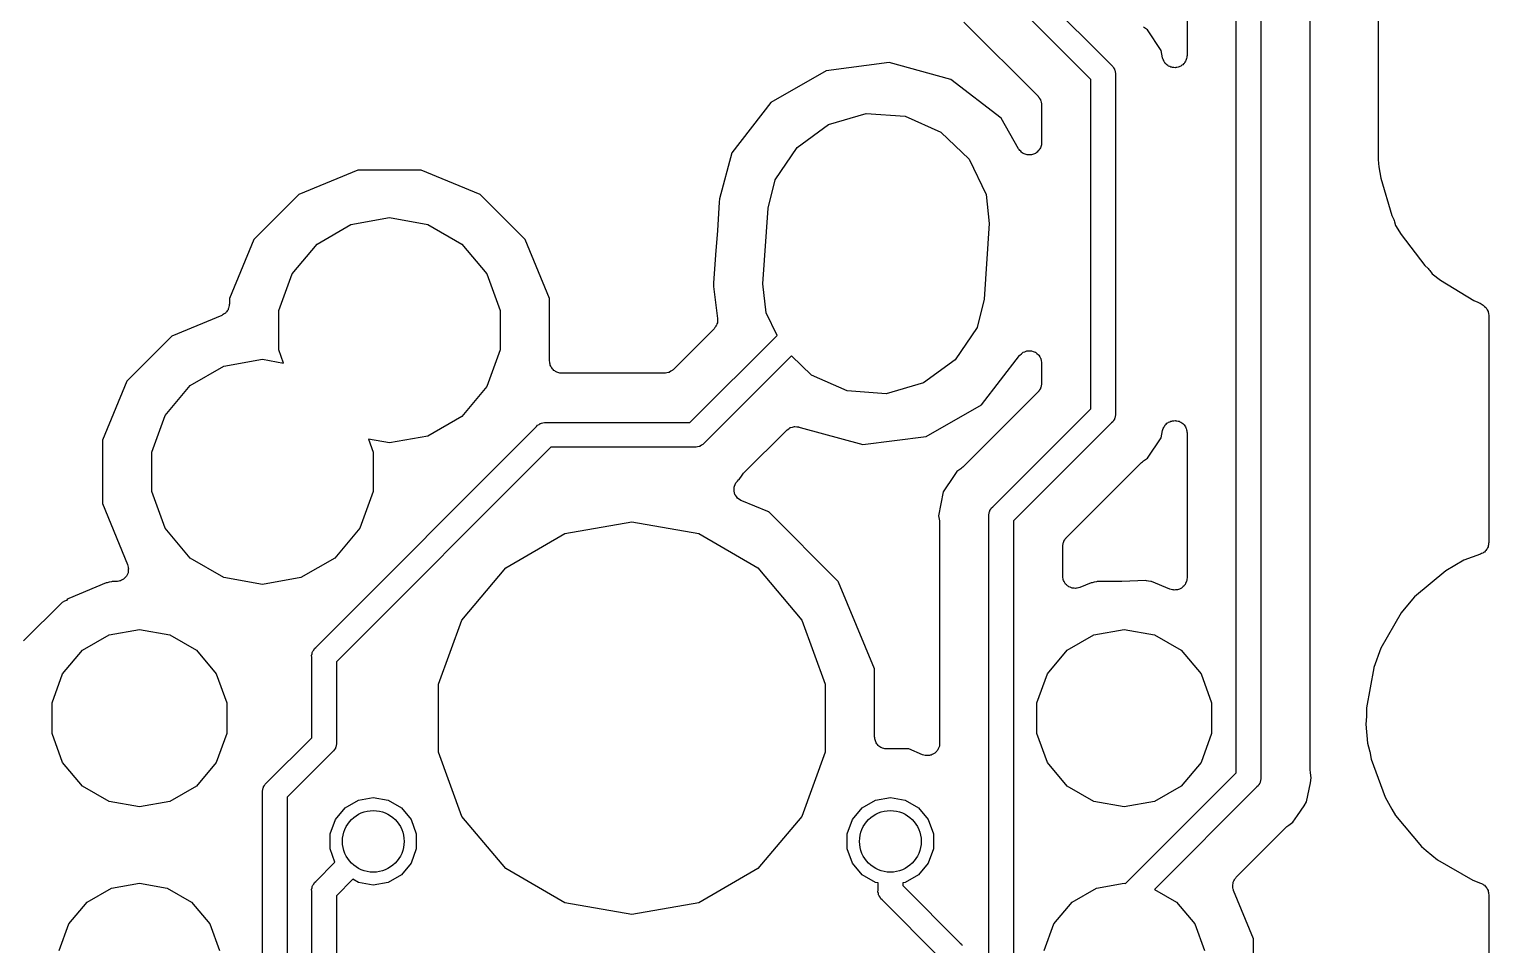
# Model space of a CAD drawing. Extents: x 240.1 to 314.9, y -176.2 to -102.8.
# Drawn here: x 299.85 to 314.91, y -131.88 to -122.44 of the extents above; entities that cross this region are included whole.
import ezdxf

# ---------------------------------------------------------------- set-up
doc = ezdxf.new("R2010")
doc.units = 0
doc.header["$MEASUREMENT"] = 0
doc.layers.add('BLACK', color=7, linetype='CONTINUOUS')

msp = doc.modelspace()

# ---------------------------------------------------------------- linework, layer by layer
at = {"layer": 'BLACK', "linetype": 'CONTINUOUS'}
for p, q in [((312.305, -130.103), (312.305, -114.365)), ((312.559, -114.317), (312.559, -130.15)), ((313.067, -130.08), (313.067, -114.387)), ((311.797, -114.628), (311.797, -122.706)), ((313.767, -116.15), (313.767, -123.753)), ((310.805, -122.955), (309.806, -121.956)), ((310.019, -121.809), (311.018, -122.808)), ((309.496, -122.364), (310.26, -123.128)), ((311.39, -122.444), (311.347, -122.416)), ((311.53, -122.654), (311.39, -122.444)), ((311.545, -122.731), (311.53, -122.654)), ((311.797, -122.706), (311.795, -122.716)), ((308.726, -122.781), (308.074, -122.864)), ((309.36, -122.953), (308.726, -122.781)), ((311.018, -122.808), (311.031, -122.819)), ((311.031, -122.819), (311.039, -122.834)), ((311.039, -122.834), (311.049, -122.847)), ((311.049, -122.847), (311.05, -122.853)), ((311.05, -122.853), (311.053, -122.858)), ((311.053, -122.858), (311.056, -122.874)), ((311.549, -122.74), (311.545, -122.731)), ((311.551, -122.75), (311.549, -122.74)), ((311.557, -122.76), (311.551, -122.75)), ((311.561, -122.772), (311.557, -122.76)), ((311.568, -122.779), (311.561, -122.772)), ((311.573, -122.788), (311.568, -122.779)), ((311.582, -122.796), (311.573, -122.788)), ((311.59, -122.805), (311.582, -122.796)), ((311.599, -122.81), (311.59, -122.805)), ((311.606, -122.816), (311.599, -122.81)), ((311.618, -122.82), (311.606, -122.816)), ((311.629, -122.826), (311.618, -122.82)), ((311.639, -122.828), (311.629, -122.826)), ((311.648, -122.831), (311.639, -122.828)), ((311.66, -122.831), (311.648, -122.831)), ((311.673, -122.833), (311.66, -122.831)), ((311.682, -122.831), (311.673, -122.833)), ((311.692, -122.831), (311.682, -122.831)), ((311.704, -122.827), (311.692, -122.831)), ((311.716, -122.825), (311.704, -122.827)), ((311.724, -122.82), (311.716, -122.825)), ((311.733, -122.816), (311.724, -122.82)), ((311.743, -122.808), (311.733, -122.816)), ((311.754, -122.802), (311.743, -122.808)), ((311.76, -122.794), (311.754, -122.802)), ((311.767, -122.788), (311.76, -122.794)), ((311.773, -122.777), (311.767, -122.788)), ((311.781, -122.767), (311.773, -122.777)), ((311.784, -122.758), (311.781, -122.767)), ((311.789, -122.75), (311.784, -122.758)), ((311.791, -122.737), (311.789, -122.75)), ((311.795, -122.726), (311.791, -122.737)), ((311.795, -122.716), (311.795, -122.726)), ((308.074, -122.864), (307.504, -123.191)), ((309.879, -123.354), (309.36, -122.953)), ((310.805, -126.349), (310.805, -122.955)), ((311.056, -122.874), (311.06, -122.891)), ((311.06, -122.891), (311.059, -122.907)), ((311.059, -122.907), (311.059, -126.396)), ((310.26, -123.128), (310.263, -123.132)), ((310.263, -123.132), (310.267, -123.136)), ((310.267, -123.136), (310.275, -123.15)), ((310.275, -123.15), (310.285, -123.164)), ((307.504, -123.191), (307.103, -123.71)), ((308.1, -123.417), (308.488, -123.306)), ((308.488, -123.306), (308.89, -123.334)), ((310.285, -123.164), (310.286, -123.169)), ((310.286, -123.169), (310.289, -123.174)), ((310.289, -123.174), (310.292, -123.19)), ((310.292, -123.19), (310.296, -123.206)), ((310.296, -123.206), (310.296, -123.212)), ((310.296, -123.212), (310.297, -123.218)), ((310.297, -123.218), (310.297, -123.606)), ((307.774, -123.655), (308.1, -123.417)), ((308.89, -123.334), (309.258, -123.497)), ((310.06, -123.669), (309.879, -123.354)), ((309.258, -123.497), (309.548, -123.777)), ((310.297, -123.606), (310.295, -123.617)), ((307.103, -123.71), (306.974, -124.184)), ((307.549, -123.989), (307.774, -123.655)), ((310.067, -123.678), (310.06, -123.669)), ((310.073, -123.688), (310.067, -123.678)), ((310.081, -123.695), (310.073, -123.688)), ((310.088, -123.703), (310.081, -123.695)), ((310.098, -123.709), (310.088, -123.703)), ((310.106, -123.716), (310.098, -123.709)), ((310.117, -123.72), (310.106, -123.716)), ((310.126, -123.725), (310.117, -123.72)), ((310.137, -123.727), (310.126, -123.725)), ((310.148, -123.731), (310.137, -123.727)), ((310.159, -123.731), (310.148, -123.731)), ((310.169, -123.733), (310.159, -123.731)), ((310.181, -123.731), (310.169, -123.733)), ((310.192, -123.731), (310.181, -123.731)), ((310.202, -123.727), (310.192, -123.731)), ((310.213, -123.726), (310.202, -123.727)), ((310.223, -123.72), (310.213, -123.726)), ((310.233, -123.716), (310.223, -123.72)), ((310.242, -123.709), (310.233, -123.716)), ((310.251, -123.704), (310.242, -123.709)), ((310.259, -123.695), (310.251, -123.704)), ((310.267, -123.688), (310.259, -123.695)), ((310.273, -123.678), (310.267, -123.688)), ((310.28, -123.67), (310.273, -123.678)), ((310.284, -123.659), (310.28, -123.67)), ((310.289, -123.65), (310.284, -123.659)), ((310.291, -123.639), (310.289, -123.65)), ((310.295, -123.629), (310.291, -123.639)), ((310.295, -123.617), (310.295, -123.629)), ((313.767, -123.753), (313.768, -123.757)), ((313.768, -123.757), (313.768, -123.767)), ((303.242, -123.889), (302.635, -124.14)), ((303.898, -123.889), (303.242, -123.889)), ((304.505, -124.14), (303.898, -123.889)), ((309.548, -123.777), (309.725, -124.139)), ((313.768, -123.767), (313.77, -123.776)), ((313.77, -123.776), (313.773, -123.825)), ((313.773, -123.825), (313.773, -123.826)), ((313.773, -123.826), (313.774, -123.847)), ((313.774, -123.847), (313.775, -123.855)), ((313.775, -123.855), (313.796, -123.971)), ((307.477, -124.282), (307.549, -123.989)), ((313.796, -123.971), (313.908, -124.356)), ((302.635, -124.14), (302.17, -124.605)), ((304.97, -124.605), (304.505, -124.14)), ((306.974, -124.184), (306.972, -124.22)), ((309.725, -124.139), (309.757, -124.439)), ((306.972, -124.22), (306.952, -124.51)), ((306.972, -124.22), (306.972, -124.22)), ((307.423, -125.061), (307.477, -124.282)), ((313.908, -124.356), (313.929, -124.398)), ((302.824, -124.651), (303.173, -124.449)), ((303.173, -124.449), (303.57, -124.379)), ((303.57, -124.379), (303.967, -124.449)), ((303.967, -124.449), (304.316, -124.651)), ((306.952, -124.51), (306.934, -124.763)), ((309.757, -124.439), (309.703, -125.218)), ((313.929, -124.398), (313.933, -124.41)), ((313.933, -124.41), (313.938, -124.421)), ((313.938, -124.421), (313.949, -124.461)), ((313.949, -124.461), (314.006, -124.554)), ((302.17, -124.605), (301.919, -125.212)), ((302.565, -124.96), (302.824, -124.651)), ((304.316, -124.651), (304.575, -124.96)), ((305.221, -125.212), (304.97, -124.605)), ((314.006, -124.554), (314.249, -124.873)), ((306.934, -124.763), (306.914, -125.053)), ((306.934, -124.763), (306.934, -124.763)), ((302.427, -125.338), (302.565, -124.96)), ((304.575, -124.96), (304.713, -125.338)), ((314.249, -124.873), (314.284, -124.905)), ((314.284, -124.905), (314.292, -124.915)), ((314.292, -124.915), (314.301, -124.924)), ((314.301, -124.924), (314.326, -124.957)), ((314.326, -124.957), (314.413, -125.023)), ((306.914, -125.053), (306.912, -125.089)), ((306.912, -125.089), (306.954, -125.418)), ((306.914, -125.053), (306.914, -125.053)), ((307.455, -125.361), (307.423, -125.061)), ((314.413, -125.023), (314.754, -125.233)), ((301.919, -125.269), (301.918, -125.278)), ((301.919, -125.212), (301.919, -125.269)), ((305.221, -125.857), (305.221, -125.212)), ((309.703, -125.218), (309.631, -125.511)), ((314.754, -125.233), (314.798, -125.25)), ((314.798, -125.25), (314.809, -125.257)), ((314.809, -125.257), (314.82, -125.262)), ((314.82, -125.262), (314.851, -125.281)), ((301.841, -125.387), (301.325, -125.6)), ((301.848, -125.382), (301.841, -125.387)), ((301.856, -125.379), (301.848, -125.382)), ((301.866, -125.37), (301.856, -125.379)), ((301.878, -125.363), (301.866, -125.37)), ((301.883, -125.356), (301.878, -125.363)), ((301.889, -125.351), (301.883, -125.356)), ((301.896, -125.339), (301.889, -125.351)), ((301.905, -125.328), (301.896, -125.339)), ((301.907, -125.32), (301.905, -125.328)), ((301.911, -125.313), (301.907, -125.32)), ((301.914, -125.299), (301.911, -125.313)), ((301.918, -125.286), (301.914, -125.299)), ((301.918, -125.278), (301.918, -125.286)), ((302.427, -125.742), (302.427, -125.338)), ((304.713, -125.338), (304.713, -125.742)), ((306.954, -125.418), (306.953, -125.432)), ((307.568, -125.593), (307.455, -125.361)), ((314.851, -125.281), (314.865, -125.294)), ((314.865, -125.294), (314.88, -125.307)), ((314.88, -125.307), (314.882, -125.309)), ((314.882, -125.309), (314.883, -125.31)), ((314.883, -125.31), (314.893, -125.328)), ((314.893, -125.328), (314.902, -125.345)), ((314.902, -125.345), (314.903, -125.347)), ((314.903, -125.347), (314.904, -125.35)), ((314.904, -125.35), (314.907, -125.369)), ((314.907, -125.369), (314.91, -125.388)), ((314.91, -125.388), (314.91, -127.729)), ((306.918, -125.524), (306.495, -125.947)), ((306.926, -125.513), (306.918, -125.524)), ((306.935, -125.503), (306.926, -125.513)), ((306.938, -125.495), (306.935, -125.503)), ((306.943, -125.488), (306.938, -125.495)), ((306.947, -125.475), (306.943, -125.488)), ((306.952, -125.462), (306.947, -125.475)), ((306.955, -125.445), (306.952, -125.454)), ((306.952, -125.454), (306.952, -125.462)), ((306.953, -125.432), (306.955, -125.445)), ((309.631, -125.511), (309.406, -125.845)), ((301.325, -125.6), (300.86, -126.065)), ((306.668, -126.492), (307.568, -125.593)), ((301.863, -125.909), (302.26, -125.839)), ((302.26, -125.839), (302.476, -125.878)), ((302.476, -125.878), (302.427, -125.742)), ((304.713, -125.742), (304.575, -126.12)), ((305.223, -125.868), (305.221, -125.857)), ((305.223, -125.879), (305.223, -125.868)), ((307.716, -125.804), (306.815, -126.705)), ((307.922, -126.003), (307.716, -125.804)), ((309.406, -125.845), (309.08, -126.083)), ((309.676, -126.309), (310.069, -125.8)), ((310.069, -125.8), (310.071, -125.798)), ((310.071, -125.798), (310.073, -125.796)), ((310.073, -125.796), (310.088, -125.783)), ((310.088, -125.783), (310.102, -125.77)), ((310.102, -125.77), (310.104, -125.769)), ((310.104, -125.769), (310.106, -125.767)), ((310.106, -125.767), (310.125, -125.761)), ((310.125, -125.761), (310.143, -125.753)), ((310.143, -125.753), (310.145, -125.753)), ((310.145, -125.753), (310.148, -125.752)), ((310.148, -125.752), (310.167, -125.752)), ((310.167, -125.752), (310.187, -125.752)), ((310.187, -125.752), (310.189, -125.752)), ((310.189, -125.752), (310.192, -125.752)), ((310.192, -125.752), (310.21, -125.759)), ((310.21, -125.759), (310.229, -125.765)), ((310.229, -125.765), (310.231, -125.767)), ((310.231, -125.767), (310.233, -125.767)), ((310.233, -125.767), (310.248, -125.78)), ((310.248, -125.78), (310.264, -125.792)), ((310.264, -125.792), (310.265, -125.794)), ((310.265, -125.794), (310.267, -125.796)), ((310.267, -125.796), (310.277, -125.813)), ((310.277, -125.813), (310.287, -125.829)), ((310.287, -125.829), (310.288, -125.832)), ((310.288, -125.832), (310.289, -125.834)), ((310.289, -125.834), (310.293, -125.853)), ((310.293, -125.853), (310.297, -125.872)), ((310.297, -125.872), (310.296, -125.875)), ((301.514, -126.111), (301.863, -125.909)), ((305.227, -125.889), (305.223, -125.879)), ((305.229, -125.9), (305.227, -125.889)), ((305.234, -125.91), (305.229, -125.9)), ((305.238, -125.92), (305.234, -125.91)), ((305.245, -125.929), (305.238, -125.92)), ((305.251, -125.939), (305.245, -125.929)), ((305.259, -125.946), (305.251, -125.939)), ((305.266, -125.954), (305.259, -125.946)), ((305.276, -125.96), (305.266, -125.954)), ((305.284, -125.967), (305.276, -125.96)), ((305.295, -125.971), (305.284, -125.967)), ((305.305, -125.976), (305.295, -125.971)), ((305.316, -125.978), (305.305, -125.976)), ((305.326, -125.982), (305.316, -125.978)), ((305.337, -125.982), (305.326, -125.982)), ((305.348, -125.984), (305.337, -125.982)), ((306.405, -125.984), (305.348, -125.984)), ((306.411, -125.983), (306.405, -125.984)), ((306.416, -125.984), (306.411, -125.983)), ((306.432, -125.979), (306.416, -125.984)), ((306.449, -125.976), (306.432, -125.979)), ((306.454, -125.974), (306.449, -125.976)), ((306.459, -125.972), (306.454, -125.974)), ((306.473, -125.963), (306.459, -125.972)), ((306.487, -125.954), (306.473, -125.963)), ((306.491, -125.95), (306.487, -125.954)), ((306.495, -125.947), (306.491, -125.95)), ((308.29, -126.166), (307.922, -126.003)), ((310.296, -125.875), (310.297, -125.877)), ((310.297, -125.877), (310.297, -126.086)), ((300.86, -126.065), (300.609, -126.672)), ((301.255, -126.42), (301.514, -126.111)), ((304.575, -126.12), (304.316, -126.429)), ((308.692, -126.194), (308.29, -126.166)), ((309.08, -126.083), (308.692, -126.194)), ((310.263, -126.171), (310.26, -126.176)), ((310.267, -126.168), (310.263, -126.171)), ((310.275, -126.154), (310.267, -126.168)), ((310.285, -126.14), (310.275, -126.154)), ((310.286, -126.135), (310.285, -126.14)), ((310.289, -126.13), (310.286, -126.135)), ((310.292, -126.113), (310.289, -126.13)), ((310.296, -126.097), (310.292, -126.113)), ((310.297, -126.086), (310.296, -126.092)), ((310.296, -126.092), (310.296, -126.097)), ((309.106, -126.636), (309.676, -126.309)), ((310.26, -126.176), (309.484, -126.952)), ((301.117, -126.798), (301.255, -126.42)), ((304.316, -126.429), (303.967, -126.631)), ((309.794, -127.36), (310.805, -126.349)), ((311.039, -126.47), (311.031, -126.485)), ((311.049, -126.456), (311.039, -126.47)), ((311.05, -126.451), (311.049, -126.456)), ((311.053, -126.446), (311.05, -126.451)), ((311.056, -126.429), (311.053, -126.446)), ((311.06, -126.413), (311.056, -126.429)), ((311.059, -126.396), (311.06, -126.413)), ((311.639, -126.476), (311.648, -126.473)), ((311.648, -126.473), (311.66, -126.473)), ((311.66, -126.473), (311.673, -126.471)), ((311.673, -126.471), (311.682, -126.473)), ((311.682, -126.473), (311.692, -126.473)), ((311.692, -126.473), (311.704, -126.477)), ((302.809, -128.811), (305.087, -126.533)), ((305.087, -126.533), (305.098, -126.52)), ((305.098, -126.52), (305.113, -126.512)), ((305.113, -126.512), (305.126, -126.502)), ((305.126, -126.502), (305.132, -126.501)), ((305.132, -126.501), (305.137, -126.498)), ((305.137, -126.498), (305.153, -126.495)), ((305.153, -126.495), (305.17, -126.491)), ((305.17, -126.491), (305.187, -126.492)), ((305.187, -126.492), (306.668, -126.492)), ((307.223, -127.015), (307.668, -126.57)), ((307.668, -126.57), (307.671, -126.568)), ((307.671, -126.568), (307.673, -126.566)), ((307.673, -126.566), (307.689, -126.555)), ((307.689, -126.555), (307.704, -126.544)), ((307.704, -126.544), (307.707, -126.544)), ((307.707, -126.544), (307.71, -126.542)), ((307.71, -126.542), (307.729, -126.538)), ((307.729, -126.538), (307.747, -126.533)), ((307.747, -126.533), (307.75, -126.533)), ((307.75, -126.533), (307.753, -126.533)), ((307.753, -126.533), (307.772, -126.535)), ((307.772, -126.535), (307.791, -126.537)), ((307.791, -126.537), (307.794, -126.538)), ((307.794, -126.538), (307.797, -126.539)), ((307.797, -126.539), (307.805, -126.543)), ((307.805, -126.543), (308.454, -126.719)), ((311.018, -126.496), (310.007, -127.506)), ((311.031, -126.485), (311.018, -126.496)), ((311.53, -126.65), (311.545, -126.573)), ((311.545, -126.573), (311.549, -126.564)), ((311.549, -126.564), (311.551, -126.554)), ((311.551, -126.554), (311.557, -126.543)), ((311.557, -126.543), (311.561, -126.532)), ((311.561, -126.532), (311.568, -126.524)), ((311.568, -126.524), (311.573, -126.516)), ((311.573, -126.516), (311.582, -126.508)), ((311.582, -126.508), (311.59, -126.499)), ((311.59, -126.499), (311.599, -126.494)), ((311.599, -126.494), (311.606, -126.488)), ((311.606, -126.488), (311.618, -126.483)), ((311.618, -126.483), (311.629, -126.477)), ((311.629, -126.477), (311.639, -126.476)), ((311.704, -126.477), (311.716, -126.479)), ((311.716, -126.479), (311.724, -126.484)), ((311.724, -126.484), (311.733, -126.488)), ((311.733, -126.488), (311.743, -126.496)), ((311.743, -126.496), (311.754, -126.502)), ((311.754, -126.502), (311.76, -126.51)), ((311.76, -126.51), (311.767, -126.516)), ((311.767, -126.516), (311.773, -126.527)), ((311.773, -126.527), (311.781, -126.537)), ((311.781, -126.537), (311.784, -126.546)), ((311.784, -126.546), (311.789, -126.554)), ((311.789, -126.554), (311.791, -126.566)), ((311.791, -126.566), (311.795, -126.578)), ((311.795, -126.578), (311.795, -126.588)), ((311.795, -126.588), (311.797, -126.598)), ((311.797, -126.598), (311.797, -128.093)), ((300.609, -126.672), (300.609, -127.328)), ((305.234, -126.746), (303.022, -128.958)), ((303.57, -126.701), (303.353, -126.662)), ((303.353, -126.662), (303.403, -126.798)), ((303.967, -126.631), (303.57, -126.701)), ((306.715, -126.746), (305.234, -126.746)), ((306.732, -126.747), (306.715, -126.746)), ((306.748, -126.743), (306.732, -126.747)), ((306.765, -126.74), (306.748, -126.743)), ((306.77, -126.737), (306.765, -126.74)), ((306.775, -126.736), (306.77, -126.737)), ((306.789, -126.726), (306.775, -126.736)), ((306.804, -126.718), (306.789, -126.726)), ((306.815, -126.705), (306.804, -126.718)), ((308.454, -126.719), (309.106, -126.636)), ((311.39, -126.86), (311.53, -126.65)), ((301.117, -127.202), (301.117, -126.798)), ((303.403, -126.798), (303.403, -127.202)), ((310.552, -127.68), (311.328, -126.904)), ((311.328, -126.904), (311.338, -126.897)), ((311.338, -126.897), (311.347, -126.888)), ((311.347, -126.888), (311.39, -126.86)), ((307.178, -127.078), (307.207, -127.034)), ((307.207, -127.034), (307.216, -127.025)), ((307.216, -127.025), (307.223, -127.015)), ((309.394, -127.039), (309.282, -127.206)), ((309.422, -126.996), (309.394, -127.039)), ((309.394, -127.039), (309.394, -127.039)), ((309.465, -126.968), (309.422, -126.996)), ((309.474, -126.959), (309.465, -126.968)), ((309.484, -126.952), (309.474, -126.959)), ((301.255, -127.58), (301.117, -127.202)), ((303.403, -127.202), (303.265, -127.58)), ((307.124, -127.19), (307.126, -127.173)), ((307.125, -127.195), (307.124, -127.19)), ((307.125, -127.199), (307.125, -127.195)), ((307.13, -127.216), (307.125, -127.199)), ((307.126, -127.155), (307.128, -127.151)), ((307.126, -127.173), (307.126, -127.155)), ((307.128, -127.146), (307.136, -127.131)), ((307.128, -127.151), (307.128, -127.146)), ((307.134, -127.233), (307.13, -127.216)), ((307.136, -127.131), (307.143, -127.114)), ((307.143, -127.114), (307.146, -127.111)), ((307.146, -127.111), (307.148, -127.107)), ((307.148, -127.107), (307.161, -127.095)), ((307.161, -127.095), (307.172, -127.082)), ((307.172, -127.082), (307.176, -127.079)), ((307.176, -127.079), (307.178, -127.078)), ((309.282, -127.206), (309.233, -127.454)), ((300.609, -127.328), (300.869, -127.955)), ((307.137, -127.237), (307.134, -127.233)), ((307.138, -127.241), (307.137, -127.237)), ((307.149, -127.255), (307.138, -127.241)), ((307.159, -127.27), (307.149, -127.255)), ((307.162, -127.272), (307.159, -127.27)), ((307.165, -127.276), (307.162, -127.272)), ((307.18, -127.285), (307.165, -127.276)), ((307.194, -127.296), (307.18, -127.285)), ((307.199, -127.297), (307.194, -127.296)), ((307.203, -127.299), (307.199, -127.297)), ((307.474, -127.409), (307.203, -127.299)), ((309.773, -127.385), (309.781, -127.371)), ((309.781, -127.371), (309.794, -127.36)), ((305.378, -127.637), (306.07, -127.515)), ((306.07, -127.515), (306.762, -127.637)), ((307.48, -127.413), (307.474, -127.409)), ((307.482, -127.414), (307.48, -127.413)), ((308.196, -128.128), (307.482, -127.414)), ((309.233, -127.454), (309.243, -127.504)), ((309.243, -127.504), (309.243, -127.517)), ((309.243, -127.517), (309.245, -127.529)), ((309.752, -127.443), (309.756, -127.426)), ((309.753, -127.459), (309.752, -127.443)), ((309.753, -130.799), (309.753, -127.459)), ((309.756, -127.426), (309.759, -127.41)), ((309.759, -127.41), (309.762, -127.405)), ((309.762, -127.405), (309.763, -127.399)), ((309.763, -127.399), (309.773, -127.385)), ((310.007, -127.506), (310.007, -130.793)), ((301.514, -127.889), (301.255, -127.58)), ((303.265, -127.58), (303.006, -127.889)), ((304.769, -127.989), (305.378, -127.637)), ((306.762, -127.637), (307.371, -127.989)), ((309.245, -127.529), (309.245, -129.799)), ((310.515, -127.758), (310.52, -127.742)), ((310.516, -127.764), (310.515, -127.758)), ((310.515, -127.769), (310.516, -127.764)), ((310.515, -128.076), (310.515, -127.769)), ((310.52, -127.742), (310.523, -127.726)), ((310.523, -127.726), (310.525, -127.721)), ((310.525, -127.721), (310.527, -127.716)), ((310.527, -127.716), (310.536, -127.702)), ((310.536, -127.702), (310.545, -127.688)), ((310.545, -127.688), (310.549, -127.684)), ((310.549, -127.684), (310.552, -127.68)), ((314.865, -127.827), (314.855, -127.832)), ((314.872, -127.818), (314.865, -127.827)), ((314.88, -127.811), (314.872, -127.818)), ((314.886, -127.801), (314.88, -127.811)), ((314.893, -127.793), (314.886, -127.801)), ((314.897, -127.782), (314.893, -127.793)), ((314.902, -127.773), (314.897, -127.782)), ((314.904, -127.762), (314.902, -127.773)), ((314.908, -127.751), (314.904, -127.762)), ((314.91, -127.729), (314.908, -127.74)), ((314.908, -127.74), (314.908, -127.751)), ((300.869, -127.955), (300.872, -127.969)), ((300.872, -127.969), (300.876, -127.982)), ((301.863, -128.091), (301.514, -127.889)), ((303.006, -127.889), (302.657, -128.091)), ((314.653, -127.912), (314.466, -128.02)), ((314.826, -127.849), (314.653, -127.912)), ((314.836, -127.843), (314.826, -127.849)), ((314.847, -127.839), (314.836, -127.843)), ((314.855, -127.832), (314.847, -127.839)), ((300.765, -128.129), (300.751, -128.131)), ((300.779, -128.128), (300.765, -128.129)), ((300.787, -128.125), (300.779, -128.128)), ((300.795, -128.123), (300.787, -128.125)), ((300.807, -128.117), (300.795, -128.123)), ((300.82, -128.111), (300.807, -128.117)), ((300.826, -128.106), (300.82, -128.111)), ((300.833, -128.101), (300.826, -128.106)), ((300.842, -128.091), (300.833, -128.101)), ((300.852, -128.081), (300.842, -128.091)), ((300.856, -128.074), (300.852, -128.081)), ((300.861, -128.068), (300.856, -128.074)), ((300.866, -128.055), (300.861, -128.068)), ((300.873, -128.042), (300.866, -128.055)), ((300.874, -128.034), (300.873, -128.042)), ((300.876, -128.026), (300.874, -128.034)), ((300.876, -127.982), (300.876, -127.99)), ((300.876, -127.99), (300.878, -127.999)), ((300.878, -127.999), (300.876, -128.012)), ((300.876, -128.012), (300.876, -128.026)), ((302.26, -128.161), (301.863, -128.091)), ((302.657, -128.091), (302.26, -128.161)), ((304.317, -128.528), (304.769, -127.989)), ((307.371, -127.989), (307.823, -128.528)), ((308.197, -128.13), (308.196, -128.128)), ((308.201, -128.137), (308.197, -128.13)), ((310.517, -128.089), (310.515, -128.076)), ((310.518, -128.103), (310.517, -128.089)), ((310.521, -128.111), (310.518, -128.103)), ((310.523, -128.119), (310.521, -128.111)), ((310.53, -128.131), (310.523, -128.119)), ((311.371, -128.121), (311.123, -128.131)), ((311.379, -128.123), (311.371, -128.121)), ((311.4, -128.127), (311.379, -128.123)), ((311.379, -128.123), (311.379, -128.123)), ((311.379, -128.123), (311.379, -128.123)), ((311.422, -128.131), (311.4, -128.127)), ((311.791, -128.128), (311.789, -128.136)), ((311.794, -128.12), (311.791, -128.128)), ((311.797, -128.093), (311.794, -128.107)), ((311.794, -128.107), (311.794, -128.12)), ((314.466, -128.02), (314.145, -128.289)), ((300.648, -128.144), (300.261, -128.305)), ((300.659, -128.144), (300.648, -128.144)), ((300.68, -128.139), (300.659, -128.144)), ((300.659, -128.144), (300.659, -128.144)), ((300.659, -128.144), (300.659, -128.144)), ((300.702, -128.134), (300.68, -128.139)), ((300.71, -128.131), (300.702, -128.134)), ((300.702, -128.134), (300.702, -128.134)), ((300.702, -128.134), (300.702, -128.134)), ((300.751, -128.131), (300.71, -128.131)), ((308.572, -129.031), (308.201, -128.137)), ((310.535, -128.144), (310.53, -128.131)), ((310.541, -128.15), (310.535, -128.144)), ((310.545, -128.157), (310.541, -128.15)), ((310.555, -128.166), (310.545, -128.157)), ((310.565, -128.176), (310.555, -128.166)), ((310.572, -128.18), (310.565, -128.176)), ((310.579, -128.186), (310.572, -128.18)), ((310.592, -128.19), (310.579, -128.186)), ((310.604, -128.197), (310.592, -128.19)), ((310.612, -128.198), (310.604, -128.197)), ((310.62, -128.201), (310.612, -128.198)), ((310.634, -128.201), (310.62, -128.201)), ((310.648, -128.202), (310.634, -128.201)), ((310.656, -128.201), (310.648, -128.202)), ((310.664, -128.201), (310.656, -128.201)), ((310.677, -128.196), (310.664, -128.201)), ((310.691, -128.193), (310.677, -128.196)), ((310.808, -128.144), (310.691, -128.193)), ((310.819, -128.144), (310.808, -128.144)), ((310.84, -128.139), (310.819, -128.144)), ((310.819, -128.144), (310.819, -128.144)), ((310.819, -128.144), (310.819, -128.144)), ((310.862, -128.134), (310.84, -128.139)), ((310.87, -128.131), (310.862, -128.134)), ((310.862, -128.134), (310.862, -128.134)), ((310.862, -128.134), (310.862, -128.134)), ((311.118, -128.131), (310.87, -128.131)), ((311.12, -128.131), (311.118, -128.131)), ((311.123, -128.131), (311.12, -128.131)), ((311.43, -128.131), (311.422, -128.131)), ((311.422, -128.131), (311.422, -128.131)), ((311.422, -128.131), (311.422, -128.131)), ((311.621, -128.21), (311.43, -128.131)), ((311.635, -128.213), (311.621, -128.21)), ((311.648, -128.218), (311.635, -128.213)), ((311.656, -128.218), (311.648, -128.218)), ((311.664, -128.22), (311.656, -128.218)), ((311.678, -128.218), (311.664, -128.22)), ((311.692, -128.218), (311.678, -128.218)), ((311.7, -128.215), (311.692, -128.218)), ((311.708, -128.214), (311.7, -128.215)), ((311.72, -128.208), (311.708, -128.214)), ((311.733, -128.203), (311.72, -128.208)), ((311.74, -128.198), (311.733, -128.203)), ((311.747, -128.194), (311.74, -128.198)), ((311.757, -128.183), (311.747, -128.194)), ((311.767, -128.175), (311.757, -128.183)), ((311.771, -128.167), (311.767, -128.175)), ((311.777, -128.161), (311.771, -128.167)), ((311.782, -128.148), (311.777, -128.161)), ((311.789, -128.136), (311.782, -128.148)), ((300.192, -128.346), (299.796, -128.742)), ((300.219, -128.334), (300.192, -128.346)), ((300.227, -128.329), (300.219, -128.334)), ((300.237, -128.325), (300.227, -128.329)), ((300.246, -128.317), (300.237, -128.325)), ((300.256, -128.311), (300.246, -128.317)), ((300.261, -128.305), (300.256, -128.311)), ((314.09, -128.355), (314.006, -128.454)), ((314.145, -128.289), (314.09, -128.355)), ((314.09, -128.355), (314.09, -128.355)), ((304.076, -129.188), (304.317, -128.528)), ((307.823, -128.528), (308.064, -129.188)), ((314.006, -128.454), (313.797, -128.817)), ((300.402, -128.839), (300.677, -128.68)), ((300.677, -128.68), (300.99, -128.625)), ((300.99, -128.625), (301.303, -128.68)), ((301.303, -128.68), (301.578, -128.839)), ((310.562, -128.839), (310.837, -128.68)), ((310.837, -128.68), (311.15, -128.625)), ((311.15, -128.625), (311.463, -128.68)), ((311.463, -128.68), (311.738, -128.839)), ((300.198, -129.083), (300.402, -128.839)), ((301.578, -128.839), (301.782, -129.083)), ((302.767, -128.894), (302.771, -128.877)), ((302.771, -128.877), (302.774, -128.861)), ((302.774, -128.861), (302.777, -128.856)), ((302.777, -128.856), (302.778, -128.85)), ((302.778, -128.85), (302.788, -128.837)), ((302.788, -128.837), (302.796, -128.822)), ((302.796, -128.822), (302.809, -128.811)), ((310.358, -129.083), (310.562, -128.839)), ((311.738, -128.839), (311.942, -129.083)), ((313.797, -128.817), (313.723, -129.019)), ((302.768, -128.911), (302.767, -128.894)), ((302.768, -129.741), (302.768, -128.911)), ((303.022, -128.958), (303.022, -129.788)), ((308.572, -129.529), (308.572, -129.031)), ((313.723, -129.02), (313.65, -129.432)), ((313.723, -129.019), (313.723, -129.019)), ((313.723, -129.019), (313.723, -129.02)), ((300.089, -129.381), (300.198, -129.083)), ((301.782, -129.083), (301.891, -129.381)), ((310.249, -129.381), (310.358, -129.083)), ((311.942, -129.083), (312.051, -129.381)), ((304.076, -129.892), (304.076, -129.188)), ((308.064, -129.188), (308.064, -129.892)), ((300.089, -129.699), (300.089, -129.381)), ((301.891, -129.381), (301.891, -129.699)), ((310.249, -129.699), (310.249, -129.381)), ((312.051, -129.381), (312.051, -129.699)), ((313.65, -129.432), (313.65, -129.511)), ((308.572, -129.53), (308.572, -129.529)), ((308.574, -129.732), (308.572, -129.53)), ((308.572, -129.53), (308.572, -129.53)), ((313.65, -129.522), (313.643, -129.6)), ((313.643, -129.6), (313.66, -129.798)), ((313.65, -129.511), (313.649, -129.516)), ((313.649, -129.516), (313.65, -129.522)), ((300.198, -129.997), (300.089, -129.699)), ((301.891, -129.699), (301.782, -129.997)), ((302.301, -130.208), (302.768, -129.741)), ((308.575, -129.742), (308.574, -129.732)), ((308.575, -129.753), (308.575, -129.742)), ((308.579, -129.763), (308.575, -129.753)), ((308.582, -129.775), (308.579, -129.763)), ((308.587, -129.784), (308.582, -129.775)), ((308.591, -129.794), (308.587, -129.784)), ((310.358, -129.997), (310.249, -129.699)), ((312.051, -129.699), (311.942, -129.997)), ((302.981, -129.888), (302.514, -130.355)), ((302.994, -129.877), (302.981, -129.888)), ((303.002, -129.862), (302.994, -129.877)), ((303.012, -129.849), (303.002, -129.862)), ((303.013, -129.843), (303.012, -129.849)), ((303.016, -129.838), (303.013, -129.843)), ((303.019, -129.822), (303.016, -129.838)), ((303.023, -129.805), (303.019, -129.822)), ((303.022, -129.788), (303.023, -129.805)), ((304.317, -130.552), (304.076, -129.892)), ((308.064, -129.892), (307.823, -130.552)), ((308.598, -129.803), (308.591, -129.794)), ((308.604, -129.813), (308.598, -129.803)), ((308.612, -129.82), (308.604, -129.813)), ((308.619, -129.828), (308.612, -129.82)), ((308.629, -129.834), (308.619, -129.828)), ((308.638, -129.841), (308.629, -129.834)), ((308.648, -129.845), (308.638, -129.841)), ((308.657, -129.85), (308.648, -129.845)), ((308.669, -129.852), (308.657, -129.85)), ((308.68, -129.856), (308.669, -129.852)), ((308.69, -129.856), (308.68, -129.856)), ((308.701, -129.857), (308.69, -129.856)), ((308.926, -129.857), (308.701, -129.857)), ((309.069, -129.917), (308.926, -129.857)), ((309.083, -129.92), (309.069, -129.917)), ((309.096, -129.924), (309.083, -129.92)), ((309.104, -129.924), (309.096, -129.924)), ((309.112, -129.926), (309.104, -129.924)), ((309.126, -129.924), (309.112, -129.926)), ((309.14, -129.924), (309.126, -129.924)), ((309.148, -129.922), (309.14, -129.924)), ((309.156, -129.92), (309.148, -129.922)), ((309.168, -129.914), (309.156, -129.92)), ((309.182, -129.909), (309.168, -129.914)), ((309.188, -129.904), (309.182, -129.909)), ((309.195, -129.9), (309.188, -129.904)), ((309.205, -129.89), (309.195, -129.9)), ((309.215, -129.881), (309.205, -129.89)), ((309.219, -129.874), (309.215, -129.881)), ((309.225, -129.868), (309.219, -129.874)), ((309.23, -129.855), (309.225, -129.868)), ((309.237, -129.843), (309.23, -129.855)), ((309.239, -129.835), (309.237, -129.843)), ((309.242, -129.827), (309.239, -129.835)), ((309.243, -129.813), (309.242, -129.827)), ((309.245, -129.799), (309.243, -129.813)), ((313.66, -129.798), (313.681, -129.874)), ((313.681, -129.874), (313.681, -129.879)), ((313.681, -129.879), (313.683, -129.885)), ((313.683, -129.885), (313.697, -129.962)), ((300.402, -130.241), (300.198, -129.997)), ((301.782, -129.997), (301.578, -130.241)), ((310.562, -130.241), (310.358, -129.997)), ((311.942, -129.997), (311.738, -130.241)), ((313.069, -130.093), (313.067, -130.08)), ((313.697, -129.962), (313.84, -130.355)), ((302.27, -130.248), (302.28, -130.234)), ((302.28, -130.234), (302.288, -130.219)), ((302.288, -130.219), (302.301, -130.208)), ((311.163, -131.244), (312.305, -130.103)), ((312.531, -130.238), (312.518, -130.249)), ((312.539, -130.224), (312.531, -130.238)), ((312.549, -130.21), (312.539, -130.224)), ((312.55, -130.204), (312.549, -130.21)), ((312.553, -130.199), (312.55, -130.204)), ((312.556, -130.183), (312.553, -130.199)), ((312.56, -130.167), (312.556, -130.183)), ((312.559, -130.15), (312.56, -130.167)), ((313.03, -130.403), (313.069, -130.206)), ((313.069, -130.105), (313.069, -130.093)), ((313.079, -130.155), (313.069, -130.105)), ((313.069, -130.206), (313.079, -130.155)), ((313.069, -130.206), (313.069, -130.206)), ((300.677, -130.4), (300.402, -130.241)), ((301.578, -130.241), (301.303, -130.4)), ((302.259, -130.291), (302.263, -130.274)), ((302.26, -130.308), (302.259, -130.291)), ((302.26, -133.911), (302.26, -130.308)), ((302.263, -130.274), (302.266, -130.258)), ((302.266, -130.258), (302.269, -130.253)), ((302.269, -130.253), (302.27, -130.248)), ((302.514, -130.355), (302.514, -133.96)), ((303.113, -130.464), (303.249, -130.386)), ((303.249, -130.386), (303.403, -130.359)), ((303.403, -130.359), (303.557, -130.386)), ((303.557, -130.386), (303.693, -130.464)), ((308.447, -130.464), (308.583, -130.386)), ((308.583, -130.386), (308.737, -130.359)), ((308.737, -130.359), (308.891, -130.386)), ((308.891, -130.386), (309.027, -130.464)), ((310.837, -130.4), (310.562, -130.241)), ((312.518, -130.249), (311.461, -131.306)), ((311.738, -130.241), (311.463, -130.4)), ((313.84, -130.355), (313.911, -130.478)), ((300.99, -130.455), (300.677, -130.4)), ((301.303, -130.4), (300.99, -130.455)), ((303.012, -130.584), (303.113, -130.464)), ((303.693, -130.464), (303.794, -130.584)), ((308.346, -130.584), (308.447, -130.464)), ((309.027, -130.464), (309.128, -130.584)), ((311.15, -130.455), (310.837, -130.4)), ((311.463, -130.4), (311.15, -130.455)), ((312.935, -130.545), (313.004, -130.442)), ((313.004, -130.442), (313.03, -130.403)), ((313.911, -130.478), (313.948, -130.542)), ((302.958, -130.732), (303.012, -130.584)), ((303.794, -130.584), (303.847, -130.732)), ((304.769, -131.091), (304.317, -130.552)), ((307.823, -130.552), (307.371, -131.091)), ((308.292, -130.732), (308.346, -130.584)), ((309.128, -130.584), (309.181, -130.732)), ((312.305, -131.18), (312.828, -130.657)), ((312.828, -130.657), (312.838, -130.65)), ((312.838, -130.65), (312.847, -130.642)), ((312.847, -130.642), (312.89, -130.613)), ((312.89, -130.613), (312.935, -130.545)), ((313.948, -130.542), (314.217, -130.863)), ((302.958, -130.888), (302.958, -130.732)), ((303.847, -130.732), (303.847, -130.888)), ((308.292, -130.888), (308.292, -130.732)), ((309.181, -130.732), (309.181, -130.888)), ((309.752, -130.821), (309.753, -130.804)), ((309.753, -130.827), (309.752, -130.821)), ((309.753, -130.804), (309.753, -130.799)), ((309.753, -132.836), (309.753, -130.827)), ((310.007, -130.793), (310.008, -130.799)), ((310.008, -130.799), (310.007, -130.816)), ((310.007, -130.816), (310.007, -132.789)), ((303.008, -131.025), (302.958, -130.888)), ((303.847, -130.888), (303.794, -131.036)), ((308.346, -131.036), (308.292, -130.888)), ((309.181, -130.888), (309.128, -131.036)), ((314.217, -130.863), (314.264, -130.903)), ((314.264, -130.903), (314.264, -130.903)), ((314.264, -130.903), (314.382, -131.002)), ((302.809, -131.224), (303.008, -131.025)), ((303.794, -131.036), (303.693, -131.156)), ((305.378, -131.443), (304.769, -131.091)), ((307.371, -131.091), (306.762, -131.443)), ((308.447, -131.156), (308.346, -131.036)), ((309.128, -131.036), (309.027, -131.156)), ((314.382, -131.002), (314.745, -131.211)), ((300.451, -131.438), (300.703, -131.292)), ((300.703, -131.292), (300.99, -131.242)), ((300.99, -131.242), (301.277, -131.292)), ((301.277, -131.292), (301.529, -131.438)), ((302.767, -131.307), (302.771, -131.29)), ((302.771, -131.29), (302.774, -131.274)), ((302.774, -131.274), (302.777, -131.269)), ((302.777, -131.269), (302.778, -131.263)), ((302.778, -131.263), (302.788, -131.25)), ((302.788, -131.25), (302.796, -131.235)), ((302.796, -131.235), (302.809, -131.224)), ((303.191, -131.201), (303.022, -131.371)), ((303.249, -131.234), (303.191, -131.201)), ((303.403, -131.261), (303.249, -131.234)), ((303.557, -131.234), (303.403, -131.261)), ((303.693, -131.156), (303.557, -131.234)), ((308.583, -131.234), (308.447, -131.156)), ((308.61, -131.239), (308.583, -131.234)), ((308.61, -131.312), (308.61, -131.239)), ((308.891, -131.234), (308.864, -131.239)), ((308.864, -131.239), (308.864, -131.265)), ((308.864, -131.265), (309.458, -131.859)), ((309.027, -131.156), (308.891, -131.234)), ((310.611, -131.438), (310.863, -131.292)), ((310.863, -131.292), (311.15, -131.242)), ((311.15, -131.242), (311.163, -131.244)), ((312.268, -131.275), (312.269, -131.267)), ((312.271, -131.289), (312.268, -131.275)), ((312.269, -131.259), (312.272, -131.245)), ((312.269, -131.267), (312.269, -131.259)), ((312.273, -131.303), (312.271, -131.289)), ((312.272, -131.245), (312.274, -131.231)), ((312.274, -131.231), (312.278, -131.224)), ((312.278, -131.224), (312.28, -131.216)), ((312.28, -131.216), (312.288, -131.205)), ((312.288, -131.205), (312.294, -131.192)), ((312.294, -131.192), (312.301, -131.187)), ((312.301, -131.187), (312.305, -131.18)), ((314.745, -131.211), (314.826, -131.241)), ((314.826, -131.241), (314.836, -131.246)), ((314.836, -131.246), (314.847, -131.25)), ((314.847, -131.25), (314.855, -131.257)), ((314.855, -131.257), (314.865, -131.263)), ((314.865, -131.263), (314.872, -131.271)), ((314.872, -131.271), (314.88, -131.278)), ((314.88, -131.278), (314.886, -131.288)), ((314.886, -131.288), (314.893, -131.297)), ((300.264, -131.661), (300.451, -131.438)), ((301.529, -131.438), (301.716, -131.661)), ((302.768, -131.324), (302.767, -131.307)), ((302.768, -132.963), (302.768, -131.324)), ((303.022, -131.371), (303.022, -132.916)), ((306.07, -131.565), (305.378, -131.443)), ((306.762, -131.443), (306.07, -131.565)), ((308.609, -131.329), (308.61, -131.312)), ((308.613, -131.346), (308.609, -131.329)), ((308.616, -131.362), (308.613, -131.346)), ((308.619, -131.367), (308.616, -131.362)), ((308.62, -131.373), (308.619, -131.367)), ((308.63, -131.386), (308.62, -131.373)), ((308.638, -131.401), (308.63, -131.386)), ((308.651, -131.412), (308.638, -131.401)), ((309.245, -132.006), (308.651, -131.412)), ((310.424, -131.661), (310.611, -131.438)), ((311.461, -131.306), (311.689, -131.438)), ((311.689, -131.438), (311.876, -131.661)), ((312.276, -131.31), (312.273, -131.303)), ((312.278, -131.318), (312.276, -131.31)), ((312.483, -131.815), (312.278, -131.318)), ((314.893, -131.297), (314.897, -131.307)), ((314.897, -131.307), (314.902, -131.317)), ((314.902, -131.317), (314.904, -131.328)), ((314.904, -131.328), (314.908, -131.338)), ((314.908, -131.338), (314.908, -131.349)), ((314.908, -131.349), (314.91, -131.36)), ((314.91, -131.36), (314.91, -133.57)), ((300.164, -131.934), (300.264, -131.661)), ((301.716, -131.661), (301.815, -131.934)), ((310.325, -131.934), (310.424, -131.661)), ((311.876, -131.661), (311.976, -131.934)), ((309.458, -131.859), (309.471, -131.87)), ((309.471, -131.87), (309.479, -131.885)), ((312.483, -132.345), (312.483, -131.815))]:
    msp.add_line(p, q, dxfattribs=at)
at = {"layer": 'BLACK'}
for centre in [(303.403, -130.81), (308.737, -130.81)]:
    msp.add_circle(centre, 0.318, dxfattribs=at)

doc.saveas('drawing.dxf')
